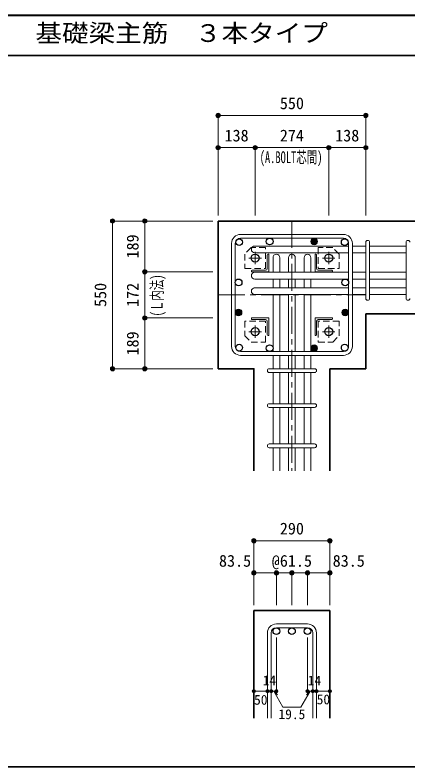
# Model space of a CAD drawing. Units: millimetres at full size, sheet at 1:20. Extents: x -3982 to 3969, y -2797 to 2801.
# Drawn here: x -628 to 835, y 2 to 2801 of the extents above; entities that cross this region are included whole.
import ezdxf
from ezdxf.enums import TextEntityAlignment as Align

# ---------------------------------------------------------------- set-up
doc = ezdxf.new("R2010")
doc.units = ezdxf.units.MM
doc.header["$LTSCALE"] = 20
doc.header["$PDMODE"] = 32
doc.header["$PDSIZE"] = 12
doc.linetypes.add('CHAIN1', pattern=[8, 5, -1, 1, -1])
doc.linetypes.add('DASHED1', pattern=[1.8, 1.2, -0.6])
for name, color, linetype, lineweight in [('6-1_躯体線', 2, 'Continuous', 35), ('6-2_A.Bolt_', 4, 'Continuous', 9), ('6-3_柱型主筋', 4, 'Continuous', 9), ('6-4_フープ', 7, 'Continuous', 18), ('6-5_梁主筋', 7, 'Continuous', 18), ('6-6_S.T.P.', 7, 'Continuous', 18), ('6-7_文字', 7, 'Continuous', 18), ('6-9', 4, 'DASHED1', 9), ('6-D_寸法', 4, 'Continuous', 9), ('F-0_枠', 6, 'Continuous', 40)]:
    doc.layers.add(name, color=color, linetype=linetype, lineweight=lineweight)
doc.styles.add('ＭＳ ゴシック', font='')
doc.styles.get('ＭＳ ゴシック').set_extended_font_data('MS Gothic')

msp = doc.modelspace()

# ---------------------------------------------------------------- linework, layer by layer
at = {"layer": '6-1_躯体線'}
for p, q in [((1078.29, 2034.12), (128.29, 2034.12)), ((128.29, 1484.12), (128.29, 2034.12)), ((678.29, 1484.12), (678.29, 1689.12)), ((1078.29, 1689.12), (678.29, 1689.12)), ((678.29, 1484.12), (544.79, 1484.12)), ((544.79, 1104.12), (544.79, 1484.12)), ((261.79, 584.12), (261.79, 184.12)), ((261.79, 584.12), (544.79, 584.12)), ((544.79, 584.12), (544.79, 184.12))]:
    msp.add_line(p, q, dxfattribs=at)
msp.add_lwpolyline([(261.79, 1104.12), (261.79, 1484.12), (128.29, 1484.12)], dxfattribs=at)
at = {"layer": '6-2_A.Bolt_', "linetype": 'CHAIN1'}
for p, q in [((266.29, 1872.92), (266.29, 1919.42)), ((540.29, 1872.92), (540.29, 1919.42)), ((289.49, 1896.12), (242.99, 1896.12)), ((517.09, 1896.12), (563.59, 1896.12)), ((266.29, 1645.32), (266.29, 1598.82)), ((540.29, 1645.32), (540.29, 1598.82)), ((289.49, 1622.12), (242.99, 1622.12)), ((517.09, 1622.12), (563.59, 1622.12))]:
    msp.add_line(p, q, dxfattribs=at)
at = {"layer": '6-2_A.Bolt_'}
for p, q in [((311.29, 1907.12), (311.29, 1857.12)), ((317.29, 1910.12), (314.29, 1910.12)), ((317.29, 1910.12), (317.29, 1845.12)), ((489.29, 1910.12), (492.29, 1910.12)), ((489.29, 1910.12), (489.29, 1845.12)), ((495.29, 1907.12), (495.29, 1857.12)), ((252.29, 1845.12), (252.29, 1848.12)), ((255.29, 1851.12), (305.29, 1851.12)), ((551.29, 1851.12), (501.29, 1851.12)), ((554.29, 1845.12), (554.29, 1848.12)), ((252.29, 1845.12), (317.29, 1845.12)), ((554.29, 1845.12), (489.29, 1845.12)), ((252.29, 1673.12), (317.29, 1673.12)), ((252.29, 1673.12), (252.29, 1670.12)), ((255.29, 1667.12), (305.29, 1667.12)), ((311.29, 1611.12), (311.29, 1661.12)), ((317.29, 1608.12), (317.29, 1673.12)), ((554.29, 1673.12), (489.29, 1673.12)), ((489.29, 1608.12), (489.29, 1673.12)), ((495.29, 1611.12), (495.29, 1661.12)), ((551.29, 1667.12), (501.29, 1667.12)), ((554.29, 1673.12), (554.29, 1670.12)), ((317.29, 1608.12), (314.29, 1608.12)), ((489.29, 1608.12), (492.29, 1608.12))]:
    msp.add_line(p, q, dxfattribs=at)
at = {"layer": '6-2_A.Bolt_', "color": 3, "lineweight": 25}
for centre in [(266.29, 1896.12), (540.29, 1896.12), (266.29, 1622.12), (540.29, 1622.12)]:
    msp.add_circle(centre, 15, dxfattribs=at)
at = {"layer": '6-2_A.Bolt_'}
for centre, radius, start, end in [((314.29, 1907.12), 3, 90, 180), ((492.29, 1907.12), 3, 0, 90), ((255.29, 1848.12), 3, 90, 180), ((305.29, 1857.12), 6, 270, 0), ((501.29, 1857.12), 6, 180, 270), ((551.29, 1848.12), 3, 0, 90), ((255.29, 1670.12), 3, 180, 270), ((305.29, 1661.12), 6, 0, 90), ((501.29, 1661.12), 6, 90, 180), ((551.29, 1670.12), 3, 270, 0), ((314.29, 1611.12), 3, 180, 270), ((492.29, 1611.12), 3, 270, 0)]:
    msp.add_arc(centre, radius, start, end, dxfattribs=at)
at = {"layer": '6-3_柱型主筋', "color": 3, "lineweight": 25}
for centre in [(206.84, 1955.57), (320.29, 1957.62), (599.74, 1955.57), (599.74, 1955.57), (204.79, 1805.62), (601.79, 1805.62), (206.84, 1562.67), (320.29, 1560.62), (599.74, 1562.67)]:
    msp.add_circle(centre, 12.5, dxfattribs=at)
at = {"layer": '6-3_柱型主筋'}
for centre, radius in [((486.29, 1957.62), 12.5), ((486.29, 1957.62), 11), ((486.29, 1957.62), 9.5), ((486.29, 1957.62), 8), ((486.29, 1957.62), 6.5), ((486.29, 1957.62), 5), ((486.29, 1957.62), 3.5), ((486.29, 1957.62), 2), ((486.29, 1957.62), 0.5), ((204.79, 1693.64), 12.5), ((204.79, 1693.64), 11), ((204.79, 1693.64), 9.5), ((204.79, 1693.64), 8), ((204.79, 1693.64), 6.5), ((204.79, 1693.64), 5), ((204.79, 1693.64), 3.5), ((204.79, 1693.64), 2), ((204.79, 1693.64), 0.5), ((601.79, 1693.64), 12.5), ((601.79, 1693.64), 11), ((601.79, 1693.64), 9.5), ((601.79, 1693.64), 8), ((601.79, 1693.64), 6.5), ((601.79, 1693.64), 5), ((601.79, 1693.64), 3.5), ((601.79, 1693.64), 2), ((601.79, 1693.64), 0.5), ((486.29, 1560.62), 12.5), ((486.29, 1560.62), 11), ((486.29, 1560.62), 9.5), ((486.29, 1560.62), 8), ((486.29, 1560.62), 6.5), ((486.29, 1560.62), 5), ((486.29, 1560.62), 3.5), ((486.29, 1560.62), 2), ((486.29, 1560.62), 0.5)]:
    msp.add_circle(centre, radius, dxfattribs=at)
at = {"layer": '6-4_フープ'}
for p, q in [((594.79, 1984.12), (211.79, 1984.12)), ((594.79, 1970.12), (211.79, 1970.12)), ((178.29, 1567.62), (178.29, 1950.62)), ((192.29, 1567.62), (192.29, 1950.62)), ((614.29, 1567.62), (614.29, 1950.62)), ((628.29, 1567.62), (628.29, 1950.62)), ((594.79, 1548.12), (211.79, 1548.12)), ((594.79, 1534.12), (211.79, 1534.12))]:
    msp.add_line(p, q, dxfattribs=at)
for centre, radius, start, end in [((211.79, 1950.62), 33.5, 90, 180), ((211.79, 1950.62), 19.5, 90, 180), ((594.79, 1950.62), 33.5, 0, 90), ((594.79, 1950.62), 19.5, 0, 90), ((211.79, 1567.62), 33.5, 180, 270), ((211.79, 1567.62), 19.5, 180, 270), ((594.79, 1567.62), 19.5, 270, 0), ((594.79, 1567.62), 33.5, 270, 0)]:
    msp.add_arc(centre, radius, start, end, dxfattribs=at)
at = {"layer": '6-5_梁主筋'}
for p, q in [((264.79, 1941.07), (614.29, 1941.07)), ((678.29, 1941.07), (628.29, 1941.07)), ((828.29, 1941.07), (692.29, 1941.07)), ((264.79, 1916.07), (614.29, 1916.07)), ((678.29, 1916.07), (628.29, 1916.07)), ((828.29, 1916.07), (692.29, 1916.07)), ((332.79, 1897.62), (332.79, 1843.12)), ((357.79, 1897.62), (357.79, 1843.12)), ((390.79, 1897.62), (390.79, 1843.12)), ((415.79, 1897.62), (415.79, 1843.12)), ((448.79, 1897.62), (448.79, 1843.12)), ((473.79, 1897.62), (473.79, 1843.12)), ((264.79, 1843.12), (614.29, 1843.12)), ((264.79, 1843.12), (614.29, 1843.12)), ((678.29, 1843.12), (628.29, 1843.12)), ((678.29, 1843.12), (628.29, 1843.12)), ((828.29, 1843.12), (692.29, 1843.12)), ((828.29, 1843.12), (692.29, 1843.12)), ((264.79, 1818.12), (614.29, 1818.12)), ((332.79, 1818.12), (332.79, 1785.12)), ((357.79, 1818.12), (357.79, 1785.12)), ((390.79, 1818.12), (390.79, 1785.12)), ((415.79, 1818.12), (415.79, 1785.12)), ((448.79, 1818.12), (448.79, 1785.12)), ((473.79, 1818.12), (473.79, 1785.12)), ((678.29, 1818.12), (628.29, 1818.12)), ((828.29, 1818.12), (692.29, 1818.12)), ((262.79, 1785.12), (614.29, 1785.12)), ((264.79, 1785.12), (614.29, 1785.12)), ((678.29, 1785.12), (628.29, 1785.12)), ((828.29, 1785.12), (692.29, 1785.12)), ((264.79, 1760.12), (614.29, 1760.12)), ((332.79, 1760.12), (332.79, 1548.12)), ((357.79, 1760.12), (357.79, 1548.12)), ((390.79, 1760.12), (390.79, 1548.12)), ((415.79, 1760.12), (415.79, 1548.12)), ((448.79, 1760.12), (448.79, 1548.12)), ((473.79, 1760.12), (473.79, 1548.12)), ((678.29, 1760.12), (628.29, 1760.12)), ((828.29, 1760.12), (692.29, 1760.12)), ((332.79, 1534.12), (332.79, 1484.12)), ((357.79, 1534.12), (357.79, 1484.12)), ((390.79, 1534.12), (390.79, 1484.12)), ((415.79, 1534.12), (415.79, 1484.12)), ((448.79, 1534.12), (448.79, 1484.12)), ((473.79, 1534.12), (473.79, 1484.12)), ((332.79, 1470.12), (332.79, 1354.12)), ((357.79, 1470.12), (357.79, 1354.12)), ((390.79, 1470.12), (390.79, 1354.12)), ((415.79, 1470.12), (415.79, 1354.12)), ((448.79, 1470.12), (448.79, 1354.12)), ((473.79, 1470.12), (473.79, 1354.12)), ((332.79, 1340.12), (332.79, 1204.12)), ((357.79, 1340.12), (357.79, 1204.12)), ((390.79, 1340.12), (390.79, 1204.12)), ((415.79, 1340.12), (415.79, 1204.12)), ((448.79, 1340.12), (448.79, 1204.12)), ((473.79, 1340.12), (473.79, 1204.12)), ((332.79, 1190.12), (332.79, 1104.12)), ((357.79, 1190.12), (357.79, 1104.12)), ((390.79, 1190.12), (390.79, 1104.12)), ((415.79, 1190.12), (415.79, 1104.12)), ((448.79, 1190.12), (448.79, 1104.12)), ((473.79, 1190.12), (473.79, 1104.12))]:
    msp.add_line(p, q, dxfattribs=at)
at = {"layer": '6-5_梁主筋', "color": 3, "lineweight": 25}
for centre in [(345.29, 507.62), (403.29, 507.62), (461.29, 507.62)]:
    msp.add_circle(centre, 12.5, dxfattribs=at)
at = {"layer": '6-5_梁主筋'}
for centre, start, end in [((264.79, 1928.57), 90, 180), ((264.79, 1928.57), 180, 270), ((345.29, 1897.62), 90, 180), ((345.29, 1897.62), 0, 90), ((403.29, 1897.62), 90, 180), ((403.29, 1897.62), 0, 90), ((461.29, 1897.62), 90, 180), ((461.29, 1897.62), 0, 90), ((264.79, 1830.62), 90, 180), ((264.79, 1830.62), 180, 270), ((264.79, 1772.62), 90, 180), ((264.79, 1772.62), 180, 270)]:
    msp.add_arc(centre, 12.5, start, end, dxfattribs=at)
at = {"layer": '6-6_S.T.P.'}
for p, q in [((678.29, 1746.12), (678.29, 1955.07)), ((678.29, 1746.12), (678.29, 1954.68)), ((678.29, 1746.12), (678.29, 1954.68)), ((678.29, 1746.12), (678.29, 1954.68)), ((692.29, 1746.12), (692.29, 1955.07)), ((692.29, 1746.12), (692.29, 1954.68)), ((692.29, 1746.12), (692.29, 1954.68)), ((692.29, 1746.12), (692.29, 1954.68)), ((828.29, 1746.12), (828.29, 1955.07)), ((318.79, 1484.12), (487.4, 1484.12)), ((318.79, 1470.12), (487.4, 1470.12)), ((318.79, 1354.12), (487.4, 1354.12)), ((318.79, 1340.12), (487.4, 1340.12)), ((318.79, 1204.12), (487.4, 1204.12)), ((318.79, 1190.12), (487.4, 1190.12)), ((461.29, 534.12), (345.29, 534.12)), ((461.29, 520.12), (345.29, 520.12)), ((311.79, 500.62), (311.79, 184.12)), ((325.79, 500.62), (325.79, 184.12)), ((480.79, 500.62), (480.79, 184.12)), ((494.79, 500.62), (494.79, 184.12))]:
    msp.add_line(p, q, dxfattribs=at)
for centre, radius, start, end in [((685.29, 1955.07), 7, 0, 180), ((685.29, 1955.07), 7, 0, 180), ((685.29, 1955.07), 7, 0, 180), ((685.29, 1955.07), 7, 0, 180), ((835.29, 1955.07), 7, 0, 180), ((685.29, 1746.12), 7, 180, 0), ((685.29, 1746.12), 7, 180, 0), ((685.29, 1746.12), 7, 180, 0), ((685.29, 1746.12), 7, 180, 0), ((835.29, 1746.12), 7, 180, 0), ((318.79, 1477.12), 7, 90, 270), ((318.79, 1477.12), 7, 90, 270), ((318.79, 1477.12), 7, 90, 270), ((318.79, 1477.12), 7, 90, 270), ((487.79, 1477.12), 7, 270, 90), ((487.79, 1477.12), 7, 270, 90), ((487.79, 1477.12), 7, 270, 90), ((487.79, 1477.12), 7, 270, 90), ((318.79, 1347.12), 7, 90, 270), ((487.79, 1347.12), 7, 270, 90), ((318.79, 1197.12), 7, 90, 270), ((487.79, 1197.12), 7, 270, 90), ((345.29, 500.62), 33.5, 90, 180), ((461.29, 500.62), 33.5, 0, 90), ((345.29, 500.62), 19.5, 90, 180), ((461.29, 500.62), 19.5, 0, 90)]:
    msp.add_arc(centre, radius, start, end, dxfattribs=at)
at = {"layer": '6-9'}
for points in [[(305.29, 1935.12), (251.29, 1935.12), (227.29, 1911.12), (227.29, 1857.12), (305.29, 1857.12)], [(579.29, 1857.12), (579.29, 1911.12), (555.29, 1935.12), (501.29, 1935.12), (501.29, 1857.12)], [(227.29, 1661.12), (227.29, 1607.12), (251.29, 1583.12), (305.29, 1583.12), (305.29, 1661.12)], [(501.29, 1583.12), (555.29, 1583.12), (579.29, 1607.12), (579.29, 1661.12), (501.29, 1661.12)]]:
    msp.add_lwpolyline(points, close=True, dxfattribs=at)
at = {"layer": '6-D_寸法'}
for p, q in [((128.29, 2427.15), (678.29, 2427.15)), ((678.29, 2427.15), (678.29, 2307.15)), ((128.29, 2307.15), (266.29, 2307.15)), ((266.29, 2307.15), (266.29, 2054.12)), ((266.29, 2307.15), (540.29, 2307.15)), ((540.29, 2307.15), (540.29, 2054.12)), ((540.29, 2307.15), (678.29, 2307.15)), ((678.29, 2307.15), (678.29, 2054.12)), ((-264.74, 2034.12), (-144.74, 2034.12)), ((-264.74, 2034.12), (-264.74, 1484.12)), ((-144.74, 2034.12), (108.29, 2034.12)), ((-144.74, 2034.12), (-144.74, 1845.12)), ((-144.74, 1845.12), (108.29, 1845.12)), ((-144.74, 1845.12), (-144.74, 1673.12)), ((-144.74, 1673.12), (108.29, 1673.12)), ((-144.74, 1673.12), (-144.74, 1484.12)), ((261.79, 844.12), (544.79, 844.12)), ((544.79, 844.12), (544.79, 724.12)), ((261.79, 724.12), (261.79, 604.12)), ((345.29, 724.12), (345.29, 604.12)), ((345.29, 724.12), (403.29, 724.12)), ((403.29, 724.12), (403.29, 604.12)), ((403.29, 724.12), (544.79, 724.12)), ((461.29, 724.12), (461.29, 604.12)), ((544.79, 724.12), (544.79, 604.12)), ((345.29, 284.12), (345.29, 483.45)), ((461.29, 284.12), (461.29, 483.45)), ((261.79, 284.12), (311.79, 284.12)), ((311.79, 284.12), (345.29, 284.12)), ((335.54, 284.12), (349.68, 269.98)), ((335.54, 284.12), (369.76, 224.85)), ((471.04, 284.12), (436.82, 224.85)), ((471.04, 284.12), (456.9, 269.98)), ((461.29, 284.12), (544.79, 284.12)), ((480.79, 284.12), (494.79, 284.12)), ((369.76, 224.85), (436.82, 224.85))]:
    msp.add_line(p, q, dxfattribs=at)
at = {"layer": '6-D_寸法', "linetype": 'CHAIN1'}
for p, q in [((403.29, 2034.12), (403.29, 1104.12)), ((128.29, 1759.12), (678.29, 1759.12))]:
    msp.add_line(p, q, dxfattribs=at)
at = {"layer": '6-D_寸法'}
for points in [[(128.29, 2427.15), (128.29, 2307.15), (128.29, 2054.12)], [(-264.74, 1484.12), (-144.74, 1484.12), (108.29, 1484.12)], [(261.79, 844.12), (261.79, 724.12), (345.29, 724.12)]]:
    msp.add_lwpolyline(points, dxfattribs=at)
for centre, radius in [((128.29, 2427.15), 8), ((678.29, 2427.15), 8), ((128.29, 2427.15), 7.2), ((128.29, 2427.15), 6.4), ((128.29, 2427.15), 5.6), ((128.29, 2427.15), 4.8), ((128.29, 2427.15), 4), ((128.29, 2427.15), 3.2), ((128.29, 2427.15), 2.4), ((128.29, 2427.15), 1.6), ((128.29, 2427.15), 0.8), ((678.29, 2427.15), 7.2), ((678.29, 2427.15), 6.4), ((678.29, 2427.15), 5.6), ((678.29, 2427.15), 4.8), ((678.29, 2427.15), 4), ((678.29, 2427.15), 3.2), ((678.29, 2427.15), 2.4), ((678.29, 2427.15), 1.6), ((678.29, 2427.15), 0.8), ((128.29, 2307.15), 8), ((128.29, 2307.15), 7.2), ((128.29, 2307.15), 6.4), ((128.29, 2307.15), 5.6), ((128.29, 2307.15), 4.8), ((128.29, 2307.15), 4), ((128.29, 2307.15), 3.2), ((128.29, 2307.15), 2.4), ((128.29, 2307.15), 1.6), ((128.29, 2307.15), 0.8), ((266.29, 2307.15), 8), ((266.29, 2307.15), 7.2), ((266.29, 2307.15), 6.4), ((266.29, 2307.15), 5.6), ((266.29, 2307.15), 4.8), ((266.29, 2307.15), 4), ((266.29, 2307.15), 3.2), ((266.29, 2307.15), 2.4), ((266.29, 2307.15), 1.6), ((266.29, 2307.15), 0.8), ((540.29, 2307.15), 8), ((540.29, 2307.15), 7.2), ((540.29, 2307.15), 6.4), ((540.29, 2307.15), 5.6), ((540.29, 2307.15), 4.8), ((540.29, 2307.15), 4), ((540.29, 2307.15), 3.2), ((540.29, 2307.15), 2.4), ((540.29, 2307.15), 1.6), ((540.29, 2307.15), 0.8), ((678.29, 2307.15), 8), ((678.29, 2307.15), 7.2), ((678.29, 2307.15), 6.4), ((678.29, 2307.15), 5.6), ((678.29, 2307.15), 4.8), ((678.29, 2307.15), 4), ((678.29, 2307.15), 3.2), ((678.29, 2307.15), 2.4), ((678.29, 2307.15), 1.6), ((678.29, 2307.15), 0.8), ((-264.74, 2034.12), 8), ((-264.74, 2034.12), 7.2), ((-264.74, 2034.12), 6.4), ((-264.74, 2034.12), 5.6), ((-264.74, 2034.12), 4.8), ((-264.74, 2034.12), 4), ((-264.74, 2034.12), 3.2), ((-264.74, 2034.12), 2.4), ((-264.74, 2034.12), 1.6), ((-264.74, 2034.12), 0.8), ((-144.74, 2034.12), 8), ((-144.74, 2034.12), 7.2), ((-144.74, 2034.12), 6.4), ((-144.74, 2034.12), 5.6), ((-144.74, 2034.12), 4.8), ((-144.74, 2034.12), 4), ((-144.74, 2034.12), 3.2), ((-144.74, 2034.12), 2.4), ((-144.74, 2034.12), 1.6), ((-144.74, 2034.12), 0.8), ((-144.74, 1845.12), 8), ((-144.74, 1845.12), 7.2), ((-144.74, 1845.12), 6.4), ((-144.74, 1845.12), 5.6), ((-144.74, 1845.12), 4.8), ((-144.74, 1845.12), 4), ((-144.74, 1845.12), 3.2), ((-144.74, 1845.12), 2.4), ((-144.74, 1845.12), 1.6), ((-144.74, 1845.12), 0.8), ((-144.74, 1673.12), 8), ((-144.74, 1673.12), 7.2), ((-144.74, 1673.12), 6.4), ((-144.74, 1673.12), 5.6), ((-144.74, 1673.12), 4.8), ((-144.74, 1673.12), 4), ((-144.74, 1673.12), 3.2), ((-144.74, 1673.12), 2.4), ((-144.74, 1673.12), 1.6), ((-144.74, 1673.12), 0.8), ((-264.74, 1484.12), 8), ((-264.74, 1484.12), 7.2), ((-264.74, 1484.12), 6.4), ((-264.74, 1484.12), 5.6), ((-264.74, 1484.12), 4.8), ((-264.74, 1484.12), 4), ((-264.74, 1484.12), 3.2), ((-264.74, 1484.12), 2.4), ((-264.74, 1484.12), 1.6), ((-264.74, 1484.12), 0.8), ((-144.74, 1484.12), 8), ((-144.74, 1484.12), 7.2), ((-144.74, 1484.12), 6.4), ((-144.74, 1484.12), 5.6), ((-144.74, 1484.12), 4.8), ((-144.74, 1484.12), 4), ((-144.74, 1484.12), 3.2), ((-144.74, 1484.12), 2.4), ((-144.74, 1484.12), 1.6), ((-144.74, 1484.12), 0.8), ((261.79, 844.12), 8), ((261.79, 844.12), 7.2), ((261.79, 844.12), 6.4), ((261.79, 844.12), 5.6), ((261.79, 844.12), 4.8), ((261.79, 844.12), 4), ((261.79, 844.12), 3.2), ((261.79, 844.12), 2.4), ((261.79, 844.12), 1.6), ((261.79, 844.12), 0.8), ((544.79, 844.12), 8), ((544.79, 844.12), 7.2), ((544.79, 844.12), 6.4), ((544.79, 844.12), 5.6), ((544.79, 844.12), 4.8), ((544.79, 844.12), 4), ((544.79, 844.12), 3.2), ((544.79, 844.12), 2.4), ((544.79, 844.12), 1.6), ((544.79, 844.12), 0.8), ((261.79, 724.12), 8), ((261.79, 724.12), 7.2), ((261.79, 724.12), 6.4), ((261.79, 724.12), 5.6), ((261.79, 724.12), 4.8), ((261.79, 724.12), 4), ((345.29, 724.12), 8), ((345.29, 724.12), 7.2), ((345.29, 724.12), 6.4), ((345.29, 724.12), 5.6), ((345.29, 724.12), 4.8), ((345.29, 724.12), 4), ((403.29, 724.12), 8), ((403.29, 724.12), 7.2), ((403.29, 724.12), 6.4), ((403.29, 724.12), 5.6), ((403.29, 724.12), 4.8), ((403.29, 724.12), 4), ((461.29, 724.12), 8), ((461.29, 724.12), 7.2), ((461.29, 724.12), 6.4), ((461.29, 724.12), 5.6), ((461.29, 724.12), 4.8), ((461.29, 724.12), 4), ((544.79, 724.12), 8), ((544.79, 724.12), 7.2), ((544.79, 724.12), 6.4), ((544.79, 724.12), 5.6), ((544.79, 724.12), 4.8), ((544.79, 724.12), 4), ((261.79, 724.12), 3.2), ((261.79, 724.12), 2.4), ((261.79, 724.12), 1.6), ((261.79, 724.12), 0.8), ((345.29, 724.12), 3.2), ((345.29, 724.12), 2.4), ((345.29, 724.12), 1.6), ((345.29, 724.12), 0.8), ((403.29, 724.12), 3.2), ((403.29, 724.12), 2.4), ((403.29, 724.12), 1.6), ((403.29, 724.12), 0.8), ((461.29, 724.12), 3.2), ((461.29, 724.12), 2.4), ((461.29, 724.12), 1.6), ((461.29, 724.12), 0.8), ((544.79, 724.12), 3.2), ((544.79, 724.12), 2.4), ((544.79, 724.12), 1.6), ((544.79, 724.12), 0.8), ((261.79, 284.12), 4), ((261.79, 284.12), 3.6), ((261.79, 284.12), 3.2), ((261.79, 284.12), 2.8), ((261.79, 284.12), 2.4), ((261.79, 284.12), 2), ((261.79, 284.12), 1.6), ((261.79, 284.12), 1.2), ((261.79, 284.12), 0.8), ((261.79, 284.12), 0.4), ((311.79, 284.12), 4), ((311.79, 284.12), 3.6), ((311.79, 284.12), 3.2), ((311.79, 284.12), 2.8), ((311.79, 284.12), 2.4), ((311.79, 284.12), 2), ((311.79, 284.12), 1.6), ((311.79, 284.12), 1.2), ((311.79, 284.12), 0.8), ((311.79, 284.12), 0.4), ((325.79, 284.12), 4), ((325.79, 284.12), 3.6), ((325.79, 284.12), 3.2), ((325.79, 284.12), 2.8), ((325.79, 284.12), 2.4), ((325.79, 284.12), 2), ((325.79, 284.12), 1.6), ((325.79, 284.12), 1.2), ((325.79, 284.12), 0.8), ((325.79, 284.12), 0.4), ((345.29, 284.12), 4), ((345.29, 284.12), 3.6), ((345.29, 284.12), 3.2), ((345.29, 284.12), 2.8), ((345.29, 284.12), 2.4), ((345.29, 284.12), 2), ((345.29, 284.12), 1.6), ((345.29, 284.12), 1.2), ((345.29, 284.12), 0.8), ((345.29, 284.12), 0.4), ((461.29, 284.12), 4), ((461.29, 284.12), 3.6), ((461.29, 284.12), 3.2), ((461.29, 284.12), 2.8), ((461.29, 284.12), 2.4), ((461.29, 284.12), 2), ((461.29, 284.12), 1.6), ((461.29, 284.12), 1.2), ((461.29, 284.12), 0.8), ((461.29, 284.12), 0.4), ((480.79, 284.12), 4), ((480.79, 284.12), 3.6), ((480.79, 284.12), 3.2), ((480.79, 284.12), 2.8), ((480.79, 284.12), 2.4), ((480.79, 284.12), 2), ((480.79, 284.12), 1.6), ((480.79, 284.12), 1.2), ((480.79, 284.12), 0.8), ((480.79, 284.12), 0.4), ((494.79, 284.12), 4), ((494.79, 284.12), 3.6), ((494.79, 284.12), 3.2), ((494.79, 284.12), 2.8), ((494.79, 284.12), 2.4), ((494.79, 284.12), 2), ((494.79, 284.12), 1.6), ((494.79, 284.12), 1.2), ((494.79, 284.12), 0.8), ((494.79, 284.12), 0.4), ((544.79, 284.12), 4), ((544.79, 284.12), 3.6), ((544.79, 284.12), 3.2), ((544.79, 284.12), 2.8), ((544.79, 284.12), 2.4), ((544.79, 284.12), 2), ((544.79, 284.12), 1.6), ((544.79, 284.12), 1.2), ((544.79, 284.12), 0.8), ((544.79, 284.12), 0.4)]:
    msp.add_circle(centre, radius, dxfattribs=at)
at = {"layer": '6-D_寸法', "color": 7}
for p in [(128.29, 2427.15), (678.29, 2427.15), (128.29, 2307.15), (266.29, 2307.15), (540.29, 2307.15), (678.29, 2307.15), (-264.74, 2034.12), (-144.74, 2034.12), (-144.74, 1845.12), (-144.74, 1673.12), (-264.74, 1484.12), (-144.74, 1484.12), (261.79, 844.12), (544.79, 844.12), (261.79, 724.12), (345.29, 724.12), (403.29, 724.12), (461.29, 724.12), (544.79, 724.12), (261.79, 284.12), (311.79, 284.12), (325.79, 284.12), (345.29, 284.12), (461.29, 284.12), (480.79, 284.12), (494.79, 284.12), (544.79, 284.12)]:
    msp.add_point(p, dxfattribs=at)
at = {"layer": 'F-0_枠'}
msp.add_line((-3981.92, 2800.77), (3969.4, 2800.77), dxfattribs=at)
at = {"layer": 'F-0_枠', "color": 2, "lineweight": 35}
for p, q in [((-3981.92, 2650.77), (2482.4, 2650.77)), ((2482.4, 1.97), (-3981.92, 1.97))]:
    msp.add_line(p, q, dxfattribs=at)

# ---------------------------------------------------------------- texts
at = {"layer": '6-7_文字', "color": 2, "style": 'ＭＳ ゴシック', "width": 1.1}
msp.add_text('\u3000\u3000基礎梁主筋\u3000３本タイプ', height=65.98, dxfattribs=at).set_placement((-749.76, 2680.77), align=Align.BOTTOM_LEFT)
at = {"layer": '6-D_寸法', "style": 'ＭＳ ゴシック'}
for s, height, p in [('550', 43.99, (358.29, 2437.15)), ('138', 43.99, (152.29, 2317.15)), ('274', 43.99, (358.29, 2317.15)), ('138', 43.99, (564.29, 2317.15)), ('290', 43.99, (358.29, 854.12)), ('83.5', 43.99, (131.61, 734.12)), ('@61.5', 43.99, (328.29, 734.12)), ('83.5', 43.99, (554.97, 734.12)), ('14', 36.66, (294.31, 294.6)), ('14', 36.66, (462.18, 294.41)), ('50', 36.66, (262.36, 222.62)), ('50', 36.66, (495.49, 224.1)), ('19.5', 36.66, (353.29, 169.04))]:
    msp.add_text(s, height=height, dxfattribs=at).set_placement(p, align=Align.BOTTOM_LEFT)
at = {"layer": '6-D_寸法', "style": 'ＭＳ ゴシック', "width": 0.65}
msp.add_text('(A.BOLT芯間)', height=43.99, dxfattribs=at).set_placement((283.29, 2236.42), align=Align.BOTTOM_LEFT)
at = {"layer": '6-D_寸法', "style": 'ＭＳ ゴシック'}
for s, p in [('189', (-154.74, 1894.62)), ('550', (-274.74, 1714.12)), ('172', (-154.74, 1714.12)), ('189', (-154.74, 1533.62))]:
    msp.add_text(s, height=43.99, rotation=90, dxfattribs=at).set_placement(p, align=Align.BOTTOM_LEFT)
at = {"layer": '6-D_寸法', "style": 'ＭＳ ゴシック', "width": 0.65}
msp.add_text('(Ｌ内法)', height=43.99, rotation=90, dxfattribs=at).set_placement((-64.52, 1679.12), align=Align.BOTTOM_LEFT)

doc.saveas('drawing.dxf')
